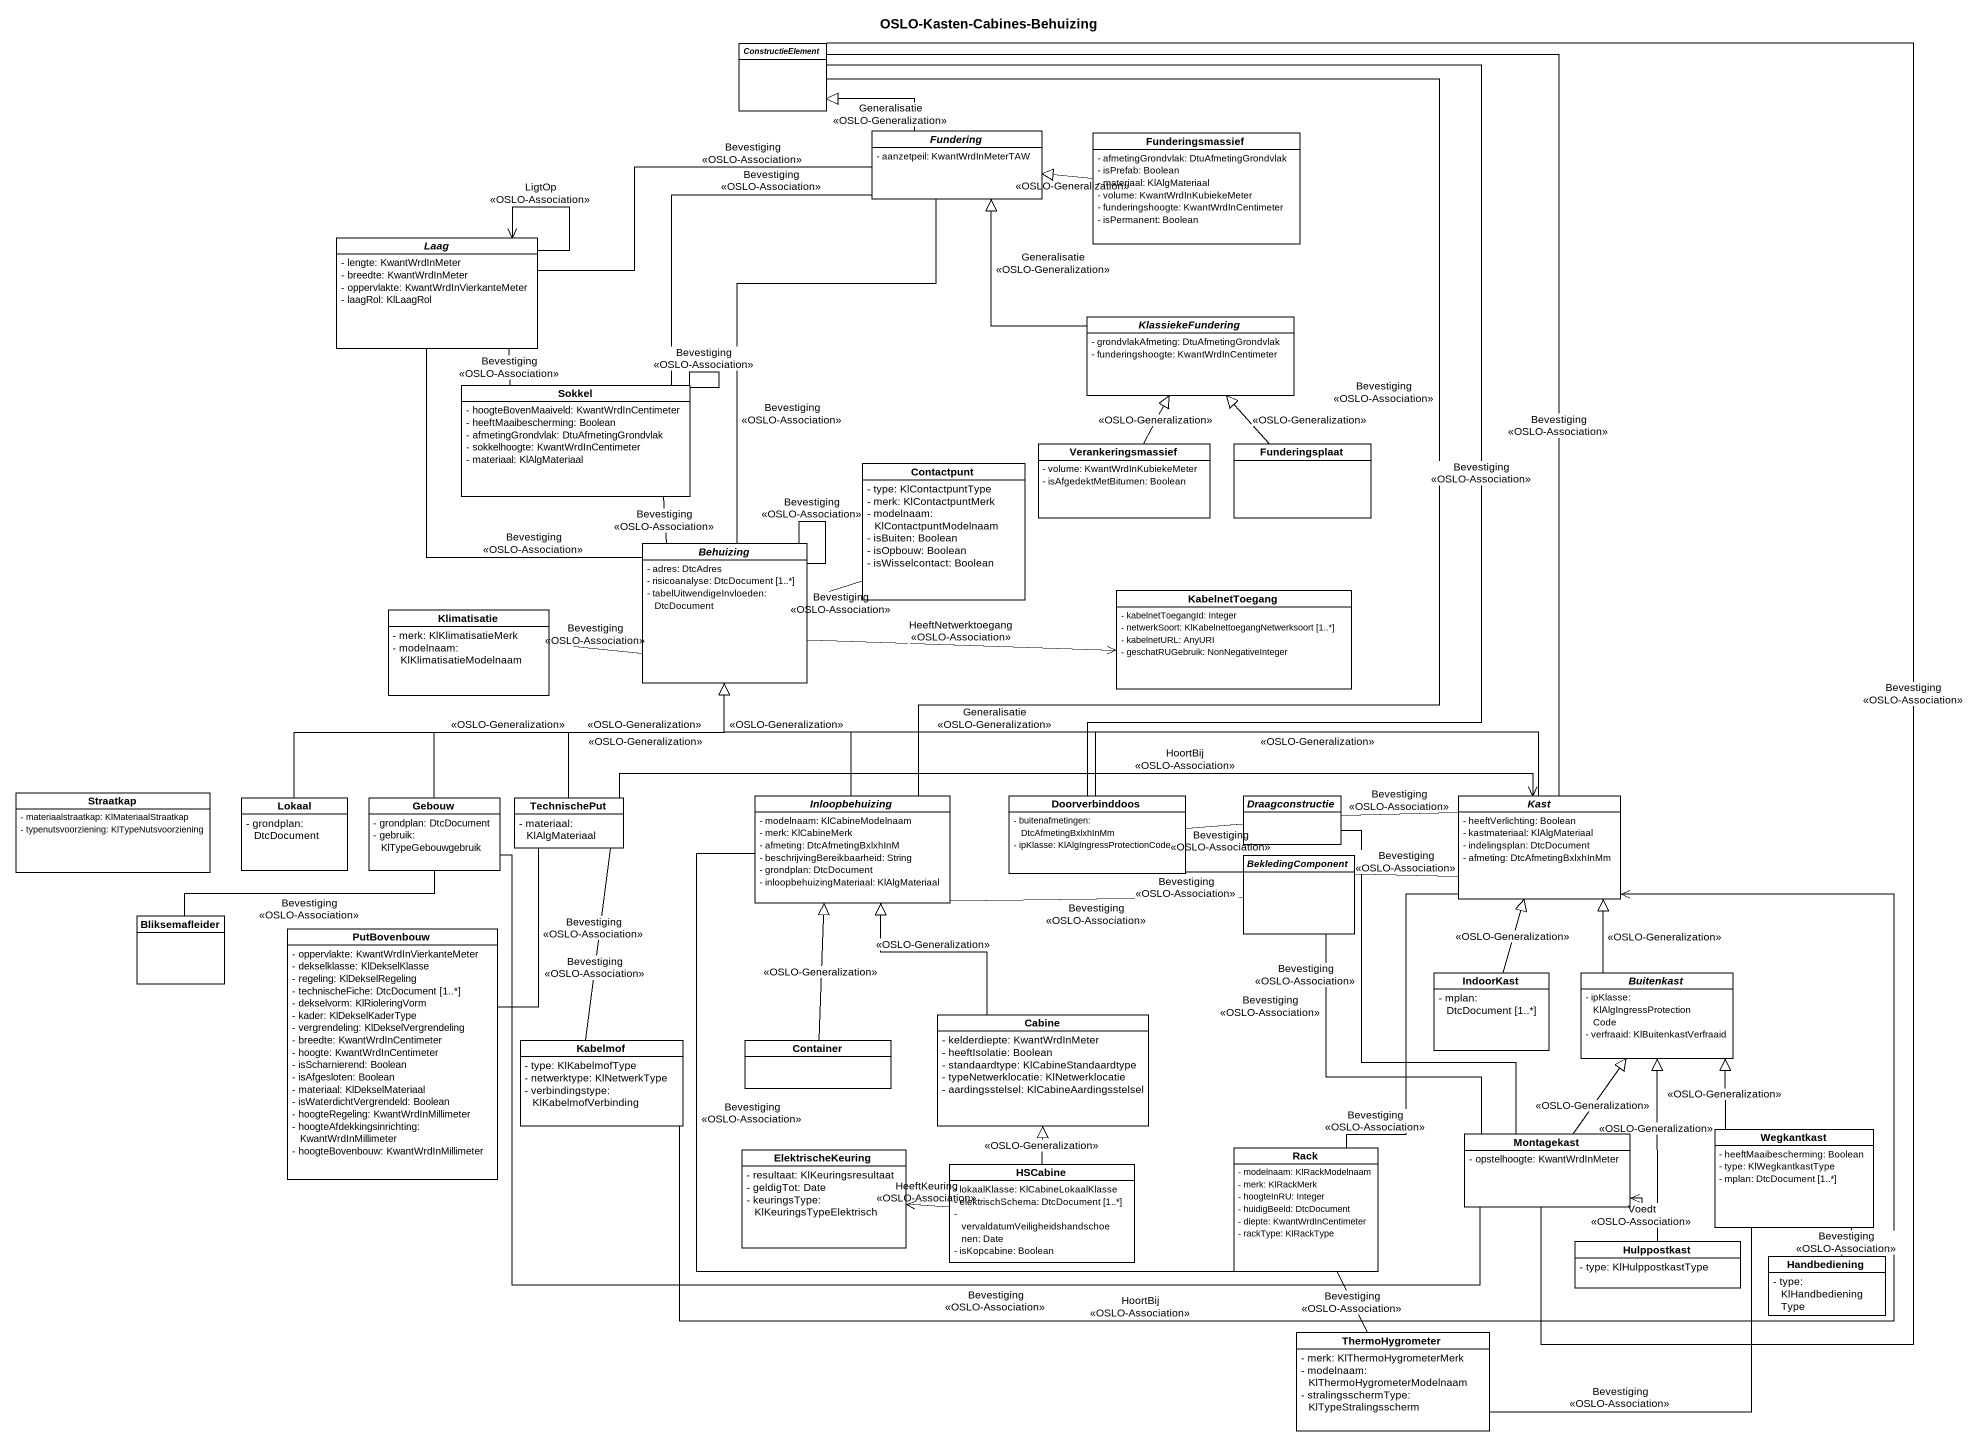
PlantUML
@startuml
title OSLO-Kasten-Cabines-Behuizing
hide circle
hide empty members
skinparam classAttributeIconSize 0
abstract class ConstructieElement #FFFFFF
abstract class Fundering #FFFFFF {
  - aanzetpeil: KwantWrdInMeterTAW
}
class Funderingsmassief #FFFFFF {
  - afmetingGrondvlak: DtuAfmetingGrondvlak
  - isPrefab: Boolean
  - materiaal: KlAlgMateriaal
  - volume: KwantWrdInKubiekeMeter
  - funderingshoogte: KwantWrdInCentimeter
  - isPermanent: Boolean
}
abstract class Laag #FFFFFF {
  - lengte: KwantWrdInMeter
  - breedte: KwantWrdInMeter
  - oppervlakte: KwantWrdInVierkanteMeter
  - laagRol: KlLaagRol
}
abstract class KlassiekeFundering #FFFFFF {
  - grondvlakAfmeting: DtuAfmetingGrondvlak
  - funderingshoogte: KwantWrdInCentimeter
}
class Sokkel #FFFFFF {
  - hoogteBovenMaaiveld: KwantWrdInCentimeter
  - heeftMaaibescherming: Boolean
  - afmetingGrondvlak: DtuAfmetingGrondvlak
  - sokkelhoogte: KwantWrdInCentimeter
  - materiaal: KlAlgMateriaal
}
class Contactpunt #FFFFFF {
  - type: KlContactpuntType
  - merk: KlContactpuntMerk
  - modelnaam: KlContactpuntModelnaam
  - isBuiten: Boolean
  - isOpbouw: Boolean
  - isWisselcontact: Boolean
}
class Verankeringsmassief #FFFFFF {
  - volume: KwantWrdInKubiekeMeter
  - isAfgedektMetBitumen: Boolean
}
class Funderingsplaat #FFFFFF
abstract class Behuizing #FFFFFF {
  - adres: DtcAdres
  - risicoanalyse: DtcDocument [1..*]
  - tabelUitwendigeInvloeden: DtcDocument
}
class KabelnetToegang #FFFFFF {
  - kabelnetToegangId: Integer
  - netwerkSoort: KlKabelnettoegangNetwerksoort [1..*]
  - kabelnetURL: AnyURI
  - geschatRUGebruik: NonNegativeInteger
}
class Klimatisatie #FFFFFF {
  - merk: KlKlimatisatieMerk
  - modelnaam: KlKlimatisatieModelnaam
}
class Straatkap #FFFFFF {
  - materiaalstraatkap: KlMateriaalStraatkap
  - typenutsvoorziening: KlTypeNutsvoorziening
}
class Lokaal #FFFFFF {
  - grondplan: DtcDocument
}
class Gebouw #FFFFFF {
  - grondplan: DtcDocument
  - gebruik: KlTypeGebouwgebruik
}
class TechnischePut #FFFFFF {
  - materiaal: KlAlgMateriaal
}
abstract class Inloopbehuizing #FFFFFF {
  - modelnaam: KlCabineModelnaam
  - merk: KlCabineMerk
  - afmeting: DtcAfmetingBxlxhInM
  - beschrijvingBereikbaarheid: String
  - grondplan: DtcDocument
  - inloopbehuizingMateriaal: KlAlgMateriaal
}
class Doorverbinddoos #FFFFFF {
  - buitenafmetingen: DtcAfmetingBxlxhInMm
  - ipKlasse: KlAlgIngressProtectionCode
}
abstract class Draagconstructie #FFFFFF
abstract class Kast #FFFFFF {
  - heeftVerlichting: Boolean
  - kastmateriaal: KlAlgMateriaal
  - indelingsplan: DtcDocument
  - afmeting: DtcAfmetingBxlxhInMm
}
abstract class BekledingComponent #FFFFFF
class Bliksemafleider #FFFFFF
class PutBovenbouw #FFFFFF {
  - oppervlakte: KwantWrdInVierkanteMeter
  - dekselklasse: KlDekselKlasse
  - regeling: KlDekselRegeling
  - technischeFiche: DtcDocument [1..*]
  - dekselvorm: KlRioleringVorm
  - kader: KlDekselKaderType
  - vergrendeling: KlDekselVergrendeling
  - breedte: KwantWrdInCentimeter
  - hoogte: KwantWrdInCentimeter
  - isScharnierend: Boolean
  - isAfgesloten: Boolean
  - materiaal: KlDekselMateriaal
  - isWaterdichtVergrendeld: Boolean
  - hoogteRegeling: KwantWrdInMillimeter
  - hoogteAfdekkingsinrichting: KwantWrdInMillimeter
  - hoogteBovenbouw: KwantWrdInMillimeter
}
class IndoorKast #FFFFFF {
  - mplan: DtcDocument [1..*]
}
abstract class Buitenkast #FFFFFF {
  - ipKlasse: KlAlgIngressProtectionCode
  - verfraaid: KlBuitenkastVerfraaid
}
class Kabelmof #FFFFFF {
  - type: KlKabelmofType
  - netwerktype: KlNetwerkType
  - verbindingstype: KlKabelmofVerbinding
}
class Container #FFFFFF
class Cabine #FFFFFF {
  - kelderdiepte: KwantWrdInMeter
  - heeftIsolatie: Boolean
  - standaardtype: KlCabineStandaardtype
  - typeNetwerklocatie: KlNetwerklocatie
  - aardingsstelsel: KlCabineAardingsstelsel
}
class Montagekast #FFFFFF {
  - opstelhoogte: KwantWrdInMeter
}
class Wegkantkast #FFFFFF {
  - heeftMaaibescherming: Boolean
  - type: KlWegkantkastType
  - mplan: DtcDocument [1..*]
}
class ElektrischeKeuring #FFFFFF {
  - resultaat: KlKeuringsresultaat
  - geldigTot: Date
  - keuringsType: KlKeuringsTypeElektrisch
}
class HSCabine #FFFFFF {
  - lokaalKlasse: KlCabineLokaalKlasse
  - elektrischSchema: DtcDocument [1..*]
  - vervaldatumVeiligheidshandschoenen: Date
  - isKopcabine: Boolean
}
class Rack #FFFFFF {
  - modelnaam: KlRackModelnaam
  - merk: KlRackMerk
  - hoogteInRU: Integer
  - huidigBeeld: DtcDocument
  - diepte: KwantWrdInCentimeter
  - rackType: KlRackType
}
class Hulppostkast #FFFFFF {
  - type: KlHulppostkastType
}
class Handbediening #FFFFFF {
  - type: KlHandbedieningType
}
class ThermoHygrometer #FFFFFF {
  - merk: KlThermoHygrometerMerk
  - modelnaam: KlThermoHygrometerModelnaam
  - stralingsschermType: KlTypeStralingsscherm
}
Fundering -left-|> ConstructieElement : Generalisatie\n<<OSLO-Generalization>>
Fundering -left- Laag : Bevestiging\n<<OSLO-Association>>
Funderingsmassief -left-|> Fundering : <<OSLO-Generalization>>
Laag --> Laag : LigtOp\n<<OSLO-Association>>
Laag -- Behuizing : Bevestiging\n<<OSLO-Association>>
KlassiekeFundering -up-|> Fundering : Generalisatie\n<<OSLO-Generalization>>
Sokkel -up- Fundering : Bevestiging\n<<OSLO-Association>>
Sokkel -up- Laag : Bevestiging\n<<OSLO-Association>>
Sokkel -- Sokkel : Bevestiging\n<<OSLO-Association>>
Contactpunt -left- Behuizing : Bevestiging\n<<OSLO-Association>>
Verankeringsmassief -up-|> KlassiekeFundering : <<OSLO-Generalization>>
Funderingsplaat -up-|> KlassiekeFundering : <<OSLO-Generalization>>
Behuizing -up- Fundering : Bevestiging\n<<OSLO-Association>>
Behuizing -up- Sokkel : Bevestiging\n<<OSLO-Association>>
Behuizing -- Behuizing : Bevestiging\n<<OSLO-Association>>
Behuizing -right-> KabelnetToegang : HeeftNetwerktoegang\n<<OSLO-Association>>
Klimatisatie -right- Behuizing : Bevestiging\n<<OSLO-Association>>
Lokaal -right-|> Behuizing : <<OSLO-Generalization>>
Gebouw -up-|> Behuizing : <<OSLO-Generalization>>
TechnischePut -up-|> Behuizing : <<OSLO-Generalization>>
TechnischePut -right-> Kast : HoortBij\n<<OSLO-Association>>
Inloopbehuizing -up- ConstructieElement : Bevestiging\n<<OSLO-Association>>
Inloopbehuizing -up-|> Behuizing : <<OSLO-Generalization>>
Inloopbehuizing -right- BekledingComponent : Bevestiging\n<<OSLO-Association>>
Doorverbinddoos -up- ConstructieElement : Bevestiging\n<<OSLO-Association>>
Doorverbinddoos -left-|> Behuizing : Generalisatie\n<<OSLO-Generalization>>
Doorverbinddoos -right- Draagconstructie : Bevestiging\n<<OSLO-Association>>
Doorverbinddoos -right- BekledingComponent : Bevestiging\n<<OSLO-Association>>
Kast -up- ConstructieElement : Bevestiging\n<<OSLO-Association>>
Kast -left-|> Behuizing : <<OSLO-Generalization>>
Kast -left- Draagconstructie : Bevestiging\n<<OSLO-Association>>
Kast -left- BekledingComponent : Bevestiging\n<<OSLO-Association>>
Kast -- Rack : Bevestiging\n<<OSLO-Association>>
Bliksemafleider -right- Gebouw : Bevestiging\n<<OSLO-Association>>
PutBovenbouw -up- TechnischePut : Bevestiging\n<<OSLO-Association>>
IndoorKast -up-|> Kast : <<OSLO-Generalization>>
Buitenkast -up-|> Kast : <<OSLO-Generalization>>
Kabelmof -up- TechnischePut : Bevestiging\n<<OSLO-Association>>
Kabelmof -right-> Kast : HoortBij\n<<OSLO-Association>>
Container -up-|> Inloopbehuizing : <<OSLO-Generalization>>
Cabine -up-|> Inloopbehuizing : <<OSLO-Generalization>>
Montagekast -up- ConstructieElement : Bevestiging\n<<OSLO-Association>>
Montagekast -left- Gebouw : Bevestiging\n<<OSLO-Association>>
Montagekast -up- Draagconstructie : Bevestiging\n<<OSLO-Association>>
Montagekast -up- BekledingComponent : Bevestiging\n<<OSLO-Association>>
Montagekast -up-|> Buitenkast : <<OSLO-Generalization>>
Montagekast --> Montagekast : Voedt\n<<OSLO-Association>>
Wegkantkast -up-|> Buitenkast : <<OSLO-Generalization>>
HSCabine -up-|> Cabine : <<OSLO-Generalization>>
HSCabine -left-> ElektrischeKeuring : HeeftKeuring\n<<OSLO-Association>>
Rack -up- Inloopbehuizing : Bevestiging\n<<OSLO-Association>>
Hulppostkast -up-|> Buitenkast : <<OSLO-Generalization>>
Handbediening -up- Wegkantkast : Bevestiging\n<<OSLO-Association>>
ThermoHygrometer -right- Wegkantkast : Bevestiging\n<<OSLO-Association>>
ThermoHygrometer -up- Rack : Bevestiging\n<<OSLO-Association>>
@enduml
